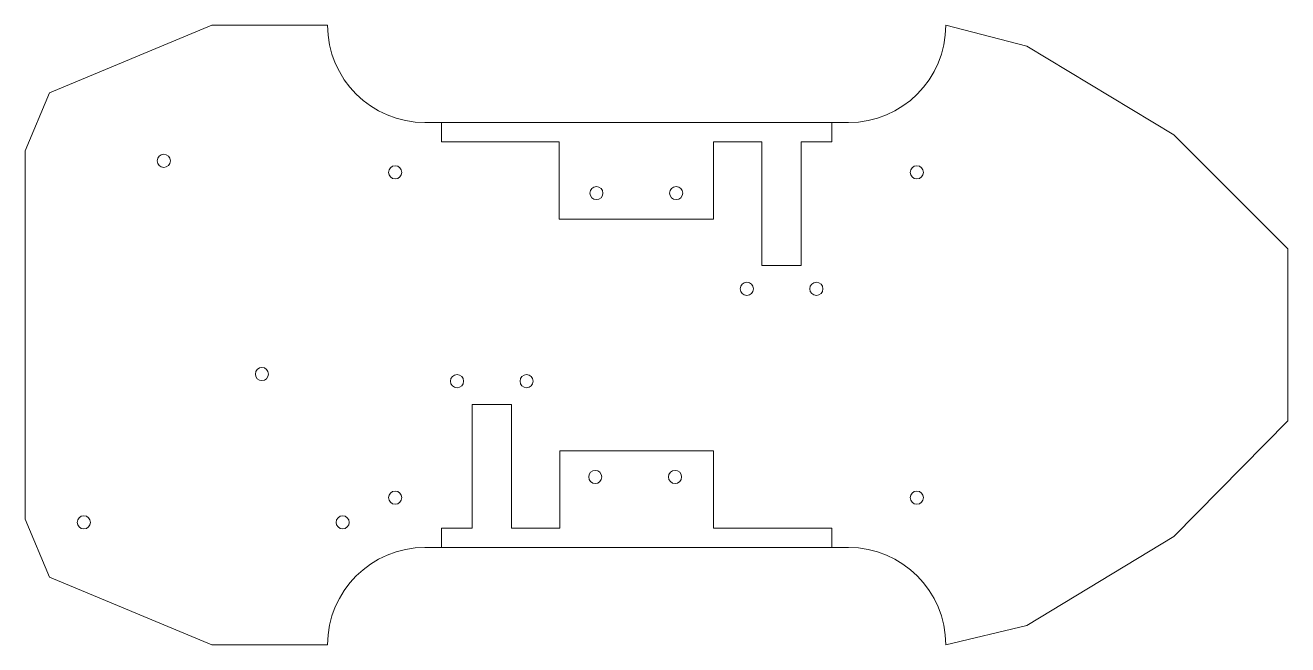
# Model space of a CAD drawing. Header units: millimetres. Extents: x -166 to 161, y -101 to 60.
import ezdxf

# ---------------------------------------------------------------- set-up
doc = ezdxf.new("R2010")
doc.units = ezdxf.units.MM

msp = doc.modelspace()

# ---------------------------------------------------------------- linework, layer by layer
at = {"color": 7, "linetype": 'Continuous', "lineweight": 15}
for p, q in [((-117.47, 59.58), (-159.47, 42.08)), ((-87.47, 59.58), (-117.47, 59.58)), ((93.53, 54.18), (72.53, 59.58)), ((131.53, 31.18), (93.53, 54.18)), ((-159.47, 42.08), (-165.72, 27.08)), ((-62.27, 34.38), (47.33, 34.38)), ((-57.97, 29.38), (-57.97, 34.38)), ((43.03, 34.38), (43.03, 29.38)), ((161.03, 1.68), (131.53, 31.18)), ((-165.72, 27.08), (-165.72, -68.32)), ((-27.57, 29.38), (-57.97, 29.38)), ((-27.57, 9.38), (-27.57, 29.38)), ((12.43, 29.38), (12.43, 9.38)), ((24.93, 29.38), (12.43, 29.38)), ((24.93, -2.62), (24.93, 29.38)), ((35.13, 29.38), (35.13, -2.62)), ((43.03, 29.38), (35.13, 29.38)), ((12.43, 9.38), (-27.57, 9.38)), ((161.03, -42.82), (161.03, 1.68)), ((35.13, -2.62), (24.93, -2.62)), ((-39.87, -38.62), (-50.07, -38.62)), ((-50.07, -38.62), (-50.07, -70.62)), ((-39.87, -70.62), (-39.87, -38.62)), ((131.53, -72.82), (161.03, -42.82)), ((12.42, -50.62), (-27.37, -50.62)), ((-27.37, -50.62), (-27.37, -70.62)), ((12.42, -70.62), (12.42, -50.62)), ((-165.72, -68.32), (-159.47, -83.32)), ((-50.07, -70.62), (-57.97, -70.62)), ((-57.97, -70.62), (-57.97, -75.62)), ((-27.37, -70.62), (-39.87, -70.62)), ((43.03, -70.62), (12.42, -70.62)), ((43.03, -75.62), (43.03, -70.62)), ((93.53, -95.82), (131.53, -72.82)), ((-62.27, -75.62), (47.33, -75.62)), ((-159.47, -83.32), (-117.47, -100.82)), ((72.53, -100.82), (93.53, -95.82)), ((-117.47, -100.82), (-87.47, -100.82))]:
    msp.add_line(p, q, dxfattribs=at)
for centre in [(-129.87, 24.48), (-69.97, 21.5), (65.03, 21.5), (-17.9, 16.13), (2.75, 16.13), (21.03, -8.67), (39.03, -8.67), (-104.47, -30.72), (-53.97, -32.57), (-35.97, -32.57), (-18.2, -57.37), (2.45, -57.37), (-69.97, -62.73), (65.03, -62.73), (-150.57, -69.12), (-83.57, -69.12)]:
    msp.add_circle(centre, 1.7, dxfattribs=at)
for centre, start, end in [((-62.27, 59.58), 180, 270), ((47.33, 59.58), 270, 0), ((-62.27, -100.82), 90, 180), ((47.33, -100.82), 0, 90)]:
    msp.add_arc(centre, 25.2, start, end, dxfattribs=at)

doc.saveas('drawing.dxf')
